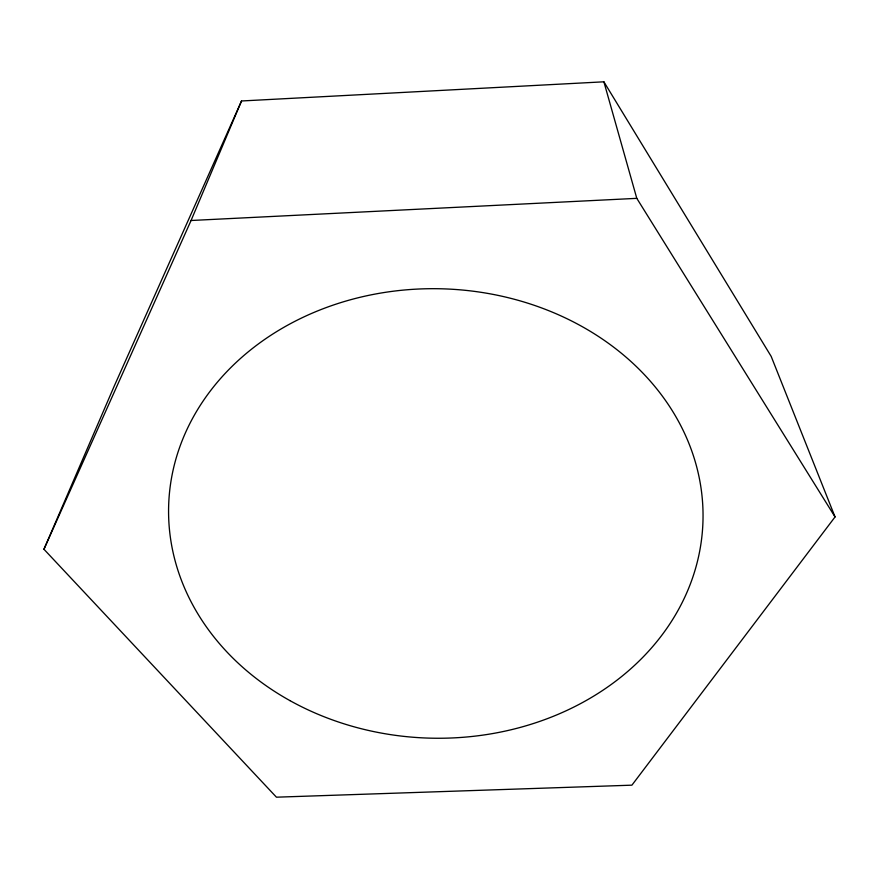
<?xml version="1.0" encoding="UTF-8"?>
<svg xmlns="http://www.w3.org/2000/svg" width="879" height="879" viewBox="0 0 879 879"><rect width="100%" height="100%" fill="white"/><g stroke="black" fill="none" stroke-linecap="round" stroke-linejoin="round"><path stroke-width="1.32" d="M43.95 549.254L191.062 220.497L241.527 100.975L603.884 81.813L771.18 356.391L835.05 516.929L631.913 785.167L276.435 797.187L43.95 549.254L114.226 386.112L241.527 100.975M191.062 220.497L636.792 198.346L835.05 516.929M603.884 81.813L636.792 198.346M289.982 700.64A267.271 224.749 1.6 0 0 702.662 527.686A267.271 224.749 1.6 0 0 314.759 312.089A267.271 224.749 1.6 0 0 289.982 700.64"/></g></svg>
